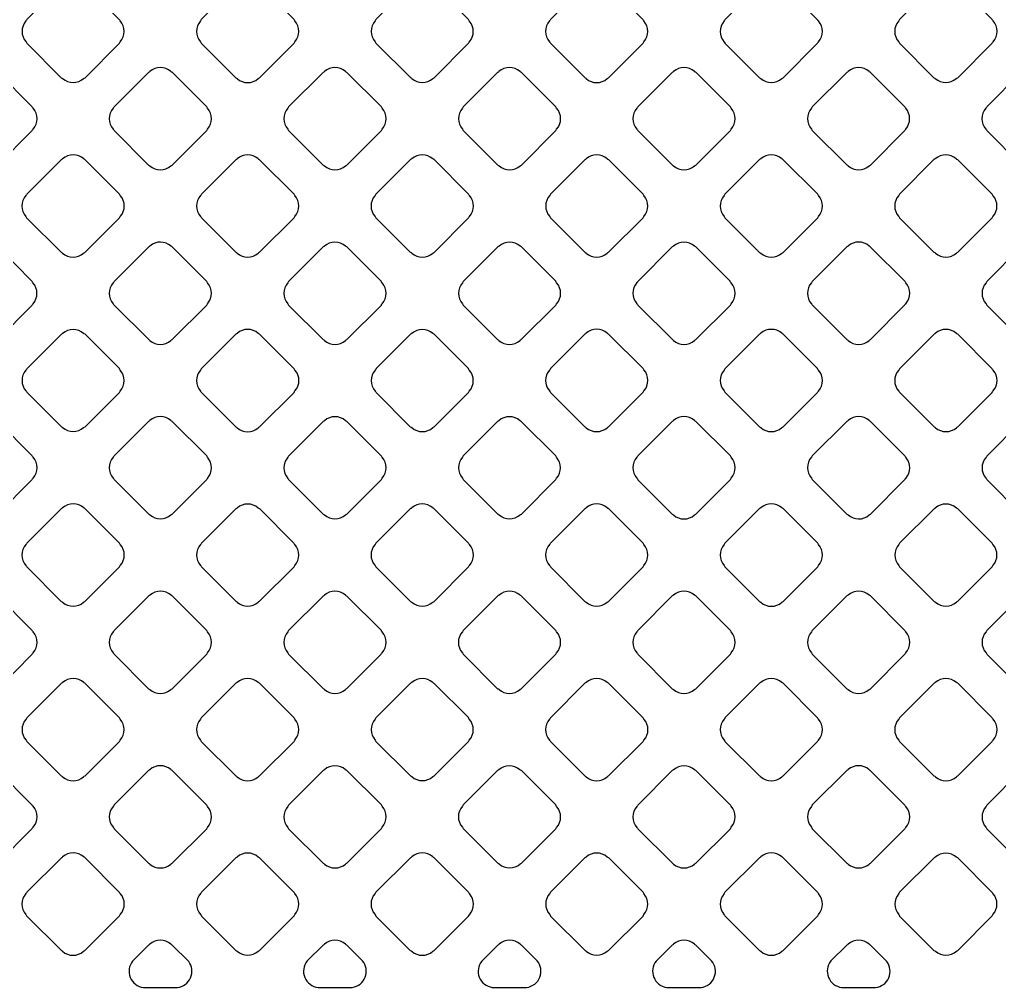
# Model space of a CAD drawing. Extents: x 3811 to 4077, y -444 to -307.
# Drawn here: x 3954.866 to 3956.076, y -390.271 to -389.076 of the extents above; entities that cross this region are included whole.
import ezdxf

# ---------------------------------------------------------------- set-up
doc = ezdxf.new("R2010")
doc.units = 0
doc.layers.add('gbr-dxf', color=7, linetype='Continuous')

msp = doc.modelspace()

# ---------------------------------------------------------------- linework, layer by layer
at = {"layer": 'gbr-dxf', "linetype": 'Continuous'}
for points in [[(3954.8743, -389.0775, 0.379465), (3954.8744, -389.1034, -0.095956), (3954.8753, -389.1051), (3954.9178, -389.1476, -0.10046), (3954.9196, -389.1486, 0.37981), (3954.9455, -389.1486, -0.096625), (3954.9472, -389.1476), (3954.9897, -389.1051, -0.096111), (3954.9907, -389.1034, 0.379859), (3954.9907, -389.0774, -0.09253), (3954.9897, -389.0759), (3954.947, -389.0332, -0.088207), (3954.9455, -389.0323, 0.379297), (3954.9196, -389.0322, -0.096261), (3954.918, -389.0332), (3954.8753, -389.0758, -0.096328)], [(3955.0898, -389.1034, -0.096117), (3955.0908, -389.1051), (3955.1334, -389.1477, -0.099849), (3955.1351, -389.1487, 0.378719), (3955.161, -389.1487, -0.095487), (3955.1626, -389.1477), (3955.2054, -389.105, -0.095701), (3955.2063, -389.1033, 0.378889), (3955.2063, -389.0774, -0.092621), (3955.2054, -389.0758), (3955.1628, -389.0333, -0.10417), (3955.161, -389.0322, 0.379778), (3955.135, -389.0322, -0.096458), (3955.1334, -389.0332), (3955.0908, -389.0758, -0.096627), (3955.0898, -389.0775, 0.379451)], [(3955.3054, -389.0774, 0.379465), (3955.3054, -389.1034, -0.096103), (3955.3064, -389.105), (3955.3489, -389.1475, -0.09979), (3955.3506, -389.1485, 0.37981), (3955.3766, -389.1485, -0.096458), (3955.3783, -389.1476), (3955.4207, -389.1051, -0.096627), (3955.4217, -389.1035, 0.379859), (3955.4217, -389.0775, -0.108361), (3955.4206, -389.0756), (3955.3783, -389.0333, -0.104691), (3955.3765, -389.0323, 0.379297), (3955.3506, -389.0323, -0.095886), (3955.3489, -389.0332), (3955.3064, -389.0758, -0.095585)], [(3955.5209, -389.1034, -0.096625), (3955.5219, -389.105), (3955.5647, -389.1478, -0.083651), (3955.5661, -389.1487, 0.37981), (3955.592, -389.1487, -0.096458), (3955.5937, -389.1478), (3955.6364, -389.1051, -0.096627), (3955.6373, -389.1034, 0.379859), (3955.6373, -389.0775, -0.092523), (3955.6364, -389.0759), (3955.5936, -389.0331, -0.088334), (3955.5921, -389.0322, 0.379731), (3955.5661, -389.0322, -0.096458), (3955.5645, -389.0332), (3955.5219, -389.0758, -0.096627), (3955.5209, -389.0774, 0.379682)], [(3955.7364, -389.0775, 0.379422), (3955.7365, -389.1035, -0.096119), (3955.7374, -389.1051), (3955.7799, -389.1476, -0.100115), (3955.7816, -389.1486, 0.37981), (3955.8076, -389.1486, -0.096625), (3955.8092, -389.1476), (3955.8518, -389.1051, -0.096111), (3955.8528, -389.1034, 0.3795), (3955.8528, -389.0775, -0.092597), (3955.8518, -389.0759), (3955.8091, -389.0332, -0.087875), (3955.8076, -389.0323, 0.378699), (3955.7817, -389.0323, -0.09601), (3955.7801, -389.0332), (3955.7374, -389.0759, -0.096328)], [(3955.9519, -389.1034, -0.095866), (3955.9528, -389.1051), (3955.9954, -389.1476, -0.100054), (3955.9971, -389.1486, 0.37874), (3956.023, -389.1486, -0.096528), (3956.0247, -389.1477), (3956.0674, -389.1049, -0.096195), (3956.0684, -389.1033, 0.378338), (3956.0684, -389.0774, -0.091842), (3956.0674, -389.0758), (3956.0249, -389.0332, -0.104101), (3956.0231, -389.0322, 0.379347), (3955.9971, -389.0322, -0.096458), (3955.9955, -389.0332), (3955.9529, -389.0758, -0.096627), (3955.9519, -389.0775, 0.379308)], [(3954.7666, -389.1852, 0.379465), (3954.7666, -389.2112, -0.095956), (3954.7676, -389.2128), (3954.8103, -389.2555, -0.083134), (3954.8117, -389.2564, 0.37981), (3954.8377, -389.2564, -0.096625), (3954.8393, -389.2555), (3954.882, -389.2128, -0.096111), (3954.883, -389.2111, 0.379859), (3954.883, -389.1852, -0.09253), (3954.882, -389.1836), (3954.8393, -389.1409, -0.088207), (3954.8378, -389.14, 0.379297), (3954.8119, -389.14, -0.096355), (3954.8102, -389.1409), (3954.7676, -389.1836, -0.096842)], [(3954.9821, -389.2112, -0.095956), (3954.9831, -389.2128), (3955.0256, -389.2554, -0.10046), (3955.0273, -389.2564, 0.379243), (3955.0533, -389.2564, -0.095383), (3955.0549, -389.2554), (3955.0975, -389.2128, -0.095916), (3955.0985, -389.2112, 0.379605), (3955.0985, -389.1852, -0.09253), (3955.0975, -389.1837), (3955.0548, -389.1409, -0.088207), (3955.0533, -389.14, 0.379731), (3955.0273, -389.14, -0.096625), (3955.0257, -389.141), (3954.9831, -389.1835, -0.096111), (3954.9821, -389.1852, 0.379682)], [(3955.1976, -389.1853, 0.379465), (3955.1976, -389.2112, -0.096625), (3955.1986, -389.2129), (3955.2411, -389.2554, -0.100151), (3955.2428, -389.2564, 0.37981), (3955.2688, -389.2564, -0.096458), (3955.2704, -389.2554), (3955.3131, -389.2127, -0.096627), (3955.3141, -389.2111, 0.379859), (3955.3141, -389.1851, -0.092348), (3955.3131, -389.1836), (3955.2706, -389.141, -0.104311), (3955.2688, -389.14, 0.379297), (3955.2429, -389.14, -0.095719), (3955.2412, -389.141), (3955.1985, -389.1836, -0.095916)], [(3955.4132, -389.2111, -0.096117), (3955.4141, -389.2127), (3955.4568, -389.2554, -0.100073), (3955.4585, -389.2564, 0.379201), (3955.4844, -389.2564, -0.096625), (3955.4861, -389.2554), (3955.5285, -389.2129, -0.096111), (3955.5295, -389.2113, 0.379859), (3955.5295, -389.1853, -0.108195), (3955.5284, -389.1834), (3955.4861, -389.1411, -0.104691), (3955.4843, -389.14, 0.379357), (3955.4583, -389.14, -0.095968), (3955.4567, -389.141), (3955.4141, -389.1835, -0.096328), (3955.4132, -389.1852, 0.379063)], [(3955.6287, -389.2112, -0.096625), (3955.6297, -389.2129), (3955.6724, -389.2555, -0.083134), (3955.6738, -389.2564, 0.37981), (3955.6997, -389.2564, -0.096625), (3955.7014, -389.2555), (3955.7441, -389.2128, -0.096111), (3955.745, -389.2111, 0.379859), (3955.745, -389.1852, -0.09253), (3955.7441, -389.1836), (3955.7014, -389.1409, -0.088334), (3955.6999, -389.14, 0.379731), (3955.674, -389.14, -0.096458), (3955.6723, -389.141), (3955.6297, -389.1836, -0.096627), (3955.6287, -389.1852, 0.379682)], [(3955.8441, -389.2111, -0.096117), (3955.8451, -389.2128), (3955.8877, -389.2553, -0.100073), (3955.8894, -389.2563, 0.378647), (3955.9153, -389.2564, -0.095883), (3955.9169, -389.2554), (3955.9596, -389.2128, -0.095895), (3955.9605, -389.2111, 0.378338), (3955.9605, -389.1852, -0.091842), (3955.9596, -389.1837), (3955.9168, -389.1409, -0.087648), (3955.9153, -389.14, 0.379347), (3955.8894, -389.14, -0.096458), (3955.8877, -389.141), (3955.8451, -389.1835, -0.096627), (3955.8442, -389.1852, 0.379451)], [(3956.0596, -389.2111, -0.095883), (3956.0606, -389.2128), (3956.1032, -389.2554, -0.099711), (3956.1049, -389.2564, 0.379299), (3956.1308, -389.2564, -0.096625), (3956.1325, -389.2554), (3956.1751, -389.2127, -0.096111), (3956.1761, -389.2111, 0.379357), (3956.1761, -389.1851, -0.092315), (3956.1752, -389.1836), (3956.1326, -389.141, -0.104677), (3956.1308, -389.14, 0.378784), (3956.1049, -389.1399, -0.095154), (3956.1033, -389.1409), (3956.0606, -389.1836, -0.095394), (3956.0596, -389.1852, 0.378386)], [(3954.8742, -389.319, -0.082876), (3954.8751, -389.3204), (3954.9181, -389.3633, -0.08752), (3954.9195, -389.3642, 0.378647), (3954.9455, -389.3642, -0.095883), (3954.9471, -389.3633), (3954.9898, -389.3205, -0.095895), (3954.9908, -389.3189, 0.378338), (3954.9908, -389.293, -0.087788), (3954.9899, -389.2915), (3954.9469, -389.2485, -0.083081), (3954.9456, -389.2477, 0.379347), (3954.9196, -389.2477, -0.096625), (3954.918, -389.2487), (3954.8752, -389.2914, -0.096111), (3954.8743, -389.293, 0.379451)], [(3955.0899, -389.3189, -0.099971), (3955.0909, -389.3206), (3955.1333, -389.3631, -0.104246), (3955.1351, -389.3641, 0.378952), (3955.161, -389.3641, -0.095968), (3955.1627, -389.3631), (3955.2053, -389.3205, -0.096527), (3955.2062, -389.3189, 0.37947), (3955.2062, -389.2929, -0.088014), (3955.2053, -389.2915), (3955.1627, -389.2488, -0.100824), (3955.161, -389.2478, 0.379297), (3955.135, -389.2478, -0.095886), (3955.1334, -389.2488), (3955.0909, -389.2913, -0.095628), (3955.0899, -389.293, 0.379011)], [(3955.3053, -389.293, 0.379201), (3955.3053, -389.3189, -0.099964), (3955.3064, -389.3207), (3955.3488, -389.3631, -0.104264), (3955.3506, -389.3642, 0.37981), (3955.3766, -389.3642, -0.096625), (3955.3783, -389.3632), (3955.4208, -389.3206, -0.096111), (3955.4218, -389.319, 0.379357), (3955.4218, -389.293, -0.104256), (3955.4208, -389.2912), (3955.3783, -389.2487, -0.10077), (3955.3765, -389.2477, 0.379112), (3955.3506, -389.2477, -0.096259), (3955.349, -389.2487), (3955.3063, -389.2913, -0.096539)], [(3955.521, -389.3189, -0.099971), (3955.522, -389.3206), (3955.5646, -389.3632, -0.087737), (3955.5661, -389.3641, 0.379422), (3955.5921, -389.3641, -0.096625), (3955.5937, -389.3631), (3955.6362, -389.3206, -0.096111), (3955.6372, -389.319, 0.379357), (3955.6372, -389.293, -0.104256), (3955.6362, -389.2912), (3955.5938, -389.2488, -0.100442), (3955.5921, -389.2478, 0.37947), (3955.5661, -389.2478, -0.096625), (3955.5645, -389.2488), (3955.522, -389.2913, -0.096111), (3955.521, -389.2929, 0.379308)], [(3955.7363, -389.293, 0.379201), (3955.7363, -389.319, -0.083235), (3955.7372, -389.3204), (3955.7801, -389.3632, -0.087978), (3955.7816, -389.3642, 0.379092), (3955.8075, -389.3642, -0.095883), (3955.8091, -389.3632), (3955.8519, -389.3205, -0.095987), (3955.8528, -389.3188, 0.378338), (3955.8528, -389.2929, -0.087814), (3955.8519, -389.2914), (3955.809, -389.2485, -0.083024), (3955.8076, -389.2477, 0.379116), (3955.7817, -389.2477, -0.096259), (3955.78, -389.2486), (3955.7373, -389.2914, -0.096539)], [(3955.9519, -389.3189, -0.099971), (3955.9529, -389.3206), (3955.9954, -389.3631, -0.103923), (3955.9972, -389.3641, 0.379422), (3956.0231, -389.3641, -0.096625), (3956.0248, -389.3631), (3956.0673, -389.3206, -0.096111), (3956.0683, -389.3189, 0.379357), (3956.0683, -389.293, -0.08785), (3956.0674, -389.2915), (3956.0247, -389.2488, -0.10077), (3956.023, -389.2478, 0.378945), (3955.9971, -389.2478, -0.095719), (3955.9954, -389.2487), (3955.9529, -389.2913, -0.095628), (3955.9519, -389.2929, 0.379011)], [(3954.7666, -389.4266, -0.100082), (3954.7676, -389.4283), (3954.8104, -389.471, -0.08752), (3954.8118, -389.4719, 0.378719), (3954.8377, -389.4719, -0.096031), (3954.8394, -389.471), (3954.882, -389.4284, -0.096036), (3954.883, -389.4267, 0.378889), (3954.8829, -389.4008, -0.104843), (3954.8819, -389.399), (3954.8394, -389.3565, -0.100294), (3954.8377, -389.3555, 0.379778), (3954.8118, -389.3555, -0.096458), (3954.8101, -389.3565), (3954.7676, -389.399, -0.096627), (3954.7666, -389.4006, 0.379451)], [(3954.982, -389.4008, 0.378793), (3954.982, -389.4268, -0.083163), (3954.9829, -389.4282), (3955.0258, -389.471, -0.087516), (3955.0272, -389.4719, 0.379639), (3955.0532, -389.4719, -0.096458), (3955.0549, -389.4709), (3955.0975, -389.4283, -0.096627), (3955.0985, -389.4266, 0.379859), (3955.0985, -389.4007, -0.088442), (3955.0976, -389.3992), (3955.0548, -389.3563, -0.083681), (3955.0534, -389.3555, 0.379141), (3955.0274, -389.3554, -0.095383), (3955.0258, -389.3564), (3954.983, -389.3992, -0.095686)], [(3955.1976, -389.4267, -0.100032), (3955.1986, -389.4284), (3955.2411, -389.4709, -0.103566), (3955.2429, -389.4719, 0.37981), (3955.2689, -389.4719, -0.096458), (3955.2705, -389.4709), (3955.3131, -389.4284, -0.096627), (3955.314, -389.4267, 0.379859), (3955.314, -389.4008, -0.088442), (3955.3131, -389.3993), (3955.2704, -389.3566, -0.100519), (3955.2687, -389.3556, 0.379731), (3955.2427, -389.3556, -0.096458), (3955.2411, -389.3566), (3955.1986, -389.399, -0.096627), (3955.1976, -389.4007, 0.379682)], [(3955.4132, -389.4268, -0.099964), (3955.4142, -389.4285), (3955.4565, -389.4708, -0.10399), (3955.4583, -389.4719, 0.379308), (3955.4843, -389.4719, -0.09601), (3955.4859, -389.4709), (3955.5285, -389.4283, -0.096227), (3955.5295, -389.4267, 0.37924), (3955.5295, -389.4007, -0.104256), (3955.5285, -389.3989), (3955.4861, -389.3565, -0.100442), (3955.4844, -389.3555, 0.379249), (3955.4584, -389.3555, -0.096625), (3955.4568, -389.3565), (3955.4141, -389.3991, -0.096111), (3955.4132, -389.4008, 0.379682)], [(3955.6287, -389.4266, -0.099976), (3955.6297, -389.4283), (3955.6724, -389.471, -0.087638), (3955.6738, -389.4719, 0.379243), (3955.6998, -389.4719, -0.095883), (3955.7014, -389.4709), (3955.744, -389.4283, -0.096328), (3955.745, -389.4267, 0.379605), (3955.745, -389.4007, -0.104765), (3955.7439, -389.3989), (3955.7015, -389.3565, -0.100519), (3955.6998, -389.3555, 0.379731), (3955.6738, -389.3555, -0.096458), (3955.6722, -389.3565), (3955.6297, -389.399, -0.096627), (3955.6287, -389.4006, 0.379682)], [(3955.8441, -389.4008, 0.379465), (3955.8441, -389.4267, -0.083317), (3955.845, -389.4281), (3955.8878, -389.471, -0.088202), (3955.8893, -389.4719, 0.379451), (3955.9153, -389.4719, -0.096259), (3955.9169, -389.471), (3955.9596, -389.4282, -0.095796), (3955.9606, -389.4266, 0.378939), (3955.9606, -389.4007, -0.087947), (3955.9597, -389.3992), (3955.9168, -389.3563, -0.083024), (3955.9154, -389.3554, 0.378645), (3955.8895, -389.3554, -0.09574), (3955.8878, -389.3564), (3955.845, -389.3991, -0.095628)], [(3956.0597, -389.4267, -0.100032), (3956.0607, -389.4284), (3956.1032, -389.4709, -0.103887), (3956.105, -389.4719, 0.379308), (3956.1309, -389.4719, -0.095968), (3956.1326, -389.4709), (3956.1752, -389.4284, -0.096328), (3956.1761, -389.4267, 0.379), (3956.1762, -389.4008, -0.08785), (3956.1752, -389.3993), (3956.1325, -389.3566, -0.10077), (3956.1308, -389.3556, 0.37947), (3956.1048, -389.3556, -0.096458), (3956.1032, -389.3566), (3956.0607, -389.399, -0.096627), (3956.0597, -389.4007, 0.379682)], [(3954.8743, -389.5085, 0.379465), (3954.8744, -389.5345, -0.087784), (3954.8753, -389.536), (3954.918, -389.5787, -0.092233), (3954.9196, -389.5796, 0.37981), (3954.9455, -389.5796, -0.096458), (3954.9472, -389.5786), (3954.9897, -389.5361, -0.096627), (3954.9907, -389.5345, 0.379859), (3954.9907, -389.5085, -0.100902), (3954.9897, -389.5068), (3954.9472, -389.4643, -0.096627), (3954.9455, -389.4633, 0.379297), (3954.9196, -389.4633, -0.095719), (3954.918, -389.4642), (3954.8753, -389.5069, -0.095916)], [(3955.0898, -389.5345, -0.087784), (3955.0907, -389.536), (3955.1335, -389.5788, -0.092233), (3955.1351, -389.5797, 0.37981), (3955.1611, -389.5797, -0.096458), (3955.1627, -389.5787), (3955.2054, -389.5361, -0.096627), (3955.2064, -389.5344, 0.379859), (3955.2064, -389.5085, -0.084073), (3955.2055, -389.5071), (3955.1627, -389.4642, -0.096857), (3955.161, -389.4633, 0.379731), (3955.135, -389.4633, -0.096458), (3955.1334, -389.4642), (3955.0908, -389.5069, -0.096627), (3955.0898, -389.5085, 0.379682)], [(3955.3055, -389.5345, -0.103926), (3955.3065, -389.5362), (3955.3488, -389.5785, -0.107817), (3955.3506, -389.5796, 0.37981), (3955.3766, -389.5796, -0.096625), (3955.3783, -389.5786), (3955.4207, -389.5361, -0.096111), (3955.4217, -389.5345, 0.379859), (3955.4217, -389.5085, -0.100399), (3955.4207, -389.5068), (3955.3782, -389.4644, -0.096857), (3955.3766, -389.4634, 0.379731), (3955.3506, -389.4634, -0.096458), (3955.3489, -389.4644), (3955.3065, -389.5068, -0.096627), (3955.3055, -389.5085, 0.379682)], [(3955.5209, -389.5344, -0.104392), (3955.5219, -389.5362), (3955.5645, -389.5788, -0.092233), (3955.566, -389.5797, 0.379243), (3955.592, -389.5797, -0.095487), (3955.5936, -389.5788), (3955.6363, -389.536, -0.095916), (3955.6373, -389.5344, 0.379605), (3955.6373, -389.5084, -0.100585), (3955.6363, -389.5067), (3955.5937, -389.4642, -0.096111), (3955.5921, -389.4632, 0.379731), (3955.5661, -389.4632, -0.096458), (3955.5645, -389.4642), (3955.5219, -389.5068, -0.096627), (3955.5209, -389.5085, 0.379682)], [(3955.7364, -389.5085, 0.378793), (3955.7364, -389.5344, -0.087613), (3955.7373, -389.5359), (3955.7801, -389.5787, -0.091964), (3955.7816, -389.5796, 0.379639), (3955.8076, -389.5796, -0.096625), (3955.8092, -389.5786), (3955.8518, -389.5361, -0.096111), (3955.8528, -389.5345, 0.379859), (3955.8528, -389.5085, -0.100399), (3955.8518, -389.5068), (3955.8092, -389.4642, -0.096857), (3955.8076, -389.4632, 0.379141), (3955.7816, -389.4632, -0.095166), (3955.78, -389.4642), (3955.7373, -389.5069, -0.095394)], [(3955.9519, -389.5345, -0.087784), (3955.9528, -389.536), (3955.9956, -389.5788, -0.092233), (3955.9972, -389.5797, 0.37981), (3956.0231, -389.5797, -0.095956), (3956.0248, -389.5787), (3956.0675, -389.5361, -0.096111), (3956.0684, -389.5344, 0.379859), (3956.0684, -389.5085, -0.083792), (3956.0675, -389.5071), (3956.0247, -389.4642, -0.096857), (3956.0231, -389.4633, 0.379731), (3955.9971, -389.4633, -0.096458), (3955.9955, -389.4642), (3955.9529, -389.5069, -0.096627), (3955.9519, -389.5085, 0.379682)], [(3954.7666, -389.6422, -0.103884), (3954.7676, -389.644), (3954.8102, -389.6865, -0.091916), (3954.8117, -389.6875, 0.378952), (3954.8376, -389.6875, -0.095968), (3954.8393, -389.6865), (3954.882, -389.6438, -0.096527), (3954.883, -389.6422, 0.37947), (3954.883, -389.6162, -0.100399), (3954.882, -389.6145), (3954.8395, -389.572, -0.096627), (3954.8378, -389.571, 0.379297), (3954.8119, -389.571, -0.095886), (3954.8102, -389.572), (3954.7676, -389.6146, -0.095628), (3954.7666, -389.6163, 0.379011)], [(3954.9821, -389.6422, -0.087748), (3954.983, -389.6437), (3955.0258, -389.6865, -0.092072), (3955.0274, -389.6874, 0.37981), (3955.0533, -389.6874, -0.096625), (3955.055, -389.6865), (3955.0975, -389.6439, -0.096111), (3955.0985, -389.6423, 0.379859), (3955.0985, -389.6163, -0.100399), (3955.0975, -389.6146), (3955.0549, -389.572, -0.096627), (3955.0533, -389.571, 0.379731), (3955.0273, -389.571, -0.096625), (3955.0257, -389.572), (3954.9831, -389.6146, -0.096111), (3954.9821, -389.6162, 0.379682)], [(3955.1976, -389.6163, 0.379422), (3955.1976, -389.6423, -0.087848), (3955.1985, -389.6438), (3955.2412, -389.6865, -0.092072), (3955.2428, -389.6874, 0.37981), (3955.2688, -389.6874, -0.096625), (3955.2704, -389.6864), (3955.3131, -389.6438, -0.096111), (3955.3141, -389.6421, 0.379357), (3955.3141, -389.6162, -0.083622), (3955.3132, -389.6148), (3955.2705, -389.5721, -0.096842), (3955.2688, -389.5711, 0.379), (3955.2429, -389.5711, -0.09601), (3955.2413, -389.572), (3955.1986, -389.6147, -0.096328)], [(3955.4132, -389.6421, -0.104392), (3955.4142, -389.6439), (3955.4565, -389.6863, -0.107961), (3955.4584, -389.6873, 0.379092), (3955.4843, -389.6874, -0.095883), (3955.486, -389.6864), (3955.5285, -389.6439, -0.095987), (3955.5295, -389.6422, 0.378841), (3955.5294, -389.6163, -0.100514), (3955.5284, -389.6146), (3955.4859, -389.572, -0.096227), (3955.4843, -389.5711, 0.379778), (3955.4583, -389.5711, -0.096458), (3955.4566, -389.572), (3955.4142, -389.6145, -0.096627), (3955.4132, -389.6162, 0.379682)], [(3955.6286, -389.6162, 0.379465), (3955.6286, -389.6422, -0.104392), (3955.6297, -389.644), (3955.6722, -389.6865, -0.092072), (3955.6738, -389.6875, 0.37981), (3955.6997, -389.6875, -0.096625), (3955.7014, -389.6865), (3955.7441, -389.6438, -0.096111), (3955.745, -389.6422, 0.379859), (3955.745, -389.6162, -0.100399), (3955.744, -389.6145), (3955.7015, -389.572, -0.096627), (3955.6999, -389.571, 0.379297), (3955.6739, -389.5709, -0.095614), (3955.6723, -389.5719), (3955.6296, -389.6146, -0.095628)], [(3955.8441, -389.6162, 0.379422), (3955.8442, -389.6422, -0.087784), (3955.8451, -389.6437), (3955.8879, -389.6865, -0.092233), (3955.8895, -389.6874, 0.379308), (3955.9154, -389.6875, -0.09601), (3955.917, -389.6865), (3955.9596, -389.6439, -0.096227), (3955.9606, -389.6423, 0.37947), (3955.9606, -389.6163, -0.100399), (3955.9596, -389.6146), (3955.917, -389.572, -0.096627), (3955.9153, -389.571, 0.379357), (3955.8894, -389.571, -0.095968), (3955.8878, -389.572), (3955.8451, -389.6146, -0.096328)], [(3956.0597, -389.6423, -0.087748), (3956.0606, -389.6438), (3956.1033, -389.6865, -0.092126), (3956.1049, -389.6874, 0.37981), (3956.1308, -389.6874, -0.096458), (3956.1325, -389.6864), (3956.1751, -389.6438, -0.096627), (3956.1761, -389.6421, 0.379859), (3956.1761, -389.6162, -0.084073), (3956.1752, -389.6147), (3956.1326, -389.5721, -0.096627), (3956.1309, -389.5711, 0.379731), (3956.1049, -389.5711, -0.096625), (3956.1033, -389.5721), (3956.0607, -389.6147, -0.096111), (3956.0597, -389.6163, 0.379682)], [(3954.8742, -389.75, -0.091476), (3954.8752, -389.7516), (3954.9179, -389.7943, -0.095585), (3954.9196, -389.7953, 0.378952), (3954.9455, -389.7953, -0.09601), (3954.9471, -389.7943), (3954.9898, -389.7516, -0.096328), (3954.9908, -389.75, 0.37947), (3954.9908, -389.724, -0.096723), (3954.9898, -389.7224), (3954.9471, -389.6797, -0.092898), (3954.9456, -389.6787, 0.379731), (3954.9196, -389.6787, -0.096458), (3954.918, -389.6797), (3954.8752, -389.7224, -0.096627), (3954.8743, -389.7241, 0.379308)], [(3955.0899, -389.75, -0.091954), (3955.0909, -389.7516), (3955.1335, -389.7941, -0.096111), (3955.1351, -389.7951, 0.37981), (3955.1611, -389.7951, -0.095956), (3955.1627, -389.7941), (3955.2053, -389.7516, -0.096332), (3955.2062, -389.7499, 0.379859), (3955.2062, -389.724, -0.096723), (3955.2052, -389.7223), (3955.1629, -389.68, -0.108174), (3955.161, -389.6789, 0.379731), (3955.135, -389.6789, -0.096625), (3955.1334, -389.6799), (3955.0909, -389.7224, -0.096111), (3955.0899, -389.724, 0.379682)], [(3955.3053, -389.7499, -0.091476), (3955.3063, -389.7515), (3955.349, -389.7942, -0.095585), (3955.3506, -389.7952, 0.378892), (3955.3765, -389.7952, -0.096528), (3955.3782, -389.7942), (3955.4208, -389.7516, -0.096423), (3955.4218, -389.75, 0.378964), (3955.4218, -389.724, -0.095968), (3955.4208, -389.7224), (3955.3781, -389.6797, -0.092456), (3955.3765, -389.6787, 0.37947), (3955.3506, -389.6788, -0.096458), (3955.3489, -389.6797), (3955.3063, -389.7224, -0.096627), (3955.3053, -389.724, 0.379308)], [(3955.5209, -389.7499, -0.107803), (3955.522, -389.7517), (3955.5645, -389.7942, -0.095895), (3955.5661, -389.7952, 0.379422), (3955.5921, -389.7952, -0.096625), (3955.5937, -389.7942), (3955.6362, -389.7516, -0.096111), (3955.6372, -389.75, 0.379357), (3955.6372, -389.7241, -0.096507), (3955.6363, -389.7224), (3955.5936, -389.6797, -0.092456), (3955.592, -389.6788, 0.378945), (3955.5661, -389.6788, -0.095719), (3955.5645, -389.6798), (3955.5219, -389.7223, -0.095628), (3955.5209, -389.7239, 0.379011)], [(3955.7363, -389.7241, 0.379201), (3955.7363, -389.75, -0.092348), (3955.7373, -389.7516), (3955.78, -389.7943, -0.096111), (3955.7816, -389.7953, 0.37981), (3955.8076, -389.7953, -0.096458), (3955.8092, -389.7943), (3955.8519, -389.7516, -0.096627), (3955.8529, -389.75, 0.379357), (3955.8529, -389.724, -0.095968), (3955.8519, -389.7224), (3955.8092, -389.6796, -0.092456), (3955.8076, -389.6787, 0.379112), (3955.7817, -389.6787, -0.096475), (3955.78, -389.6797), (3955.7373, -389.7224, -0.096195)], [(3955.952, -389.7241, 0.37889), (3955.952, -389.75, -0.092139), (3955.9529, -389.7515), (3955.9956, -389.7942, -0.095895), (3955.9972, -389.7951, 0.379201), (3956.0231, -389.7951, -0.096625), (3956.0248, -389.7941), (3956.0673, -389.7516, -0.096111), (3956.0683, -389.7499, 0.379859), (3956.0683, -389.724, -0.096458), (3956.0673, -389.7223), (3956.025, -389.68, -0.108515), (3956.0231, -389.6789, 0.3795), (3955.9971, -389.6789, -0.096259), (3955.9955, -389.6799), (3955.953, -389.7224, -0.095895)], [(3954.7666, -389.8576, -0.108153), (3954.7677, -389.8595), (3954.8102, -389.902, -0.096111), (3954.8118, -389.903, 0.37981), (3954.8378, -389.903, -0.096458), (3954.8394, -389.902), (3954.882, -389.8595, -0.096423), (3954.883, -389.8578, 0.379859), (3954.883, -389.8319, -0.096458), (3954.882, -389.8302), (3954.8393, -389.7875, -0.092623), (3954.8377, -389.7866, 0.379731), (3954.8118, -389.7866, -0.096458), (3954.8101, -389.7875), (3954.7676, -389.83, -0.096627), (3954.7666, -389.8317, 0.379682)], [(3954.9821, -389.8319, 0.37889), (3954.9821, -389.8578, -0.09185), (3954.983, -389.8594), (3955.0256, -389.902, -0.095895), (3955.0273, -389.903, 0.379201), (3955.0532, -389.903, -0.096625), (3955.0549, -389.902), (3955.0975, -389.8593, -0.096111), (3955.0985, -389.8577, 0.379859), (3955.0985, -389.8317, -0.096458), (3955.0975, -389.8301), (3955.055, -389.7875, -0.092623), (3955.0534, -389.7865, 0.3795), (3955.0274, -389.7865, -0.096259), (3955.0258, -389.7875), (3954.983, -389.8303, -0.095895)], [(3955.1976, -389.8577, -0.092348), (3955.1986, -389.8593), (3955.2412, -389.9019, -0.096111), (3955.2429, -389.9029, 0.379092), (3955.2688, -389.9029, -0.095883), (3955.2704, -389.9019), (3955.313, -389.8594, -0.096423), (3955.314, -389.8577, 0.37905), (3955.314, -389.8318, -0.09601), (3955.3131, -389.8301), (3955.2706, -389.7876, -0.108196), (3955.2687, -389.7866, 0.37947), (3955.2427, -389.7866, -0.096458), (3955.2411, -389.7876), (3955.1986, -389.8301, -0.096627), (3955.1976, -389.8317, 0.379682)], [(3955.4131, -389.8577, -0.091854), (3955.414, -389.8593), (3955.4567, -389.902, -0.096227), (3955.4584, -389.9029, 0.378817), (3955.4843, -389.9029, -0.095866), (3955.4859, -389.902), (3955.5285, -389.8593, -0.096227), (3955.5295, -389.8577, 0.37947), (3955.5295, -389.8318, -0.096953), (3955.5285, -389.8301), (3955.4859, -389.7875, -0.092898), (3955.4843, -389.7865, 0.379141), (3955.4584, -389.7865, -0.095166), (3955.4568, -389.7875), (3955.4141, -389.8302, -0.095701), (3955.4131, -389.8318, 0.378386)], [(3955.6287, -389.8576, -0.107999), (3955.6298, -389.8595), (3955.6723, -389.902, -0.096332), (3955.6739, -389.903, 0.37981), (3955.6999, -389.903, -0.096625), (3955.7015, -389.902), (3955.7441, -389.8595, -0.096111), (3955.745, -389.8578, 0.379859), (3955.745, -389.8319, -0.096458), (3955.7441, -389.8302), (3955.7014, -389.7875, -0.092289), (3955.6998, -389.7866, 0.379731), (3955.6738, -389.7866, -0.096723), (3955.6722, -389.7875), (3955.6297, -389.83, -0.096857), (3955.6287, -389.8317, 0.379682)], [(3955.8442, -389.8578, -0.092348), (3955.8451, -389.8594), (3955.8877, -389.902, -0.096111), (3955.8893, -389.903, 0.37981), (3955.9153, -389.903, -0.095956), (3955.9169, -389.902), (3955.9596, -389.8593, -0.096111), (3955.9606, -389.8577, 0.379859), (3955.9606, -389.8317, -0.096458), (3955.9596, -389.8301), (3955.917, -389.7875, -0.092233), (3955.9155, -389.7865, 0.379731), (3955.8895, -389.7865, -0.096458), (3955.8879, -389.7875), (3955.8451, -389.8302, -0.096627), (3955.8442, -389.8319, 0.379682)], [(3956.0597, -389.8577, -0.091954), (3956.0606, -389.8593), (3956.1034, -389.902, -0.096128), (3956.105, -389.9029, 0.37981), (3956.131, -389.9029, -0.096458), (3956.1326, -389.902), (3956.1751, -389.8594, -0.096627), (3956.1761, -389.8578, 0.379859), (3956.1761, -389.8318, -0.096723), (3956.1751, -389.8302), (3956.1327, -389.7877, -0.108174), (3956.1308, -389.7866, 0.379731), (3956.1048, -389.7866, -0.096625), (3956.1032, -389.7876), (3956.0607, -389.8301, -0.096111), (3956.0597, -389.8317, 0.379682)], [(3954.8744, -389.9655, -0.096625), (3954.8754, -389.9672), (3954.9178, -390.0097, -0.10046), (3954.9196, -390.0107, 0.37981), (3954.9455, -390.0107, -0.096625), (3954.9472, -390.0097), (3954.9897, -389.9671, -0.096111), (3954.9907, -389.9655, 0.379859), (3954.9907, -389.9395, -0.09253), (3954.9897, -389.938), (3954.9471, -389.8953, -0.088334), (3954.9456, -389.8944, 0.379731), (3954.9196, -389.8944, -0.096458), (3954.918, -389.8953), (3954.8754, -389.9379, -0.096627), (3954.8744, -389.9396, 0.379682)], [(3955.0898, -389.9396, 0.37889), (3955.0898, -389.9655, -0.096117), (3955.0908, -389.9671), (3955.1334, -390.0097, -0.099849), (3955.1351, -390.0107, 0.378719), (3955.161, -390.0107, -0.095862), (3955.1626, -390.0098), (3955.2053, -389.9671, -0.096328), (3955.2063, -389.9654, 0.379605), (3955.2063, -389.9395, -0.092636), (3955.2054, -389.9379), (3955.1628, -389.8953, -0.104691), (3955.161, -389.8943, 0.3795), (3955.1351, -389.8943, -0.096614), (3955.1334, -389.8953), (3955.0908, -389.9379, -0.096539)], [(3955.3054, -389.9395, 0.379465), (3955.3054, -389.9654, -0.096625), (3955.3064, -389.9671), (3955.3489, -390.0096, -0.10046), (3955.3506, -390.0106, 0.37981), (3955.3766, -390.0106, -0.096625), (3955.3783, -390.0096), (3955.4207, -389.9672, -0.096111), (3955.4217, -389.9655, 0.379859), (3955.4217, -389.9396, -0.108195), (3955.4206, -389.9377), (3955.3783, -389.8954, -0.104691), (3955.3765, -389.8944, 0.379297), (3955.3506, -389.8943, -0.095614), (3955.3489, -389.8953), (3955.3064, -389.9379, -0.095628)], [(3955.5209, -389.9655, -0.096625), (3955.5219, -389.9671), (3955.5647, -390.0099, -0.083134), (3955.5661, -390.0108, 0.37981), (3955.5921, -390.0108, -0.096625), (3955.5937, -390.0098), (3955.6364, -389.9672, -0.096111), (3955.6373, -389.9655, 0.379859), (3955.6373, -389.9395, -0.09253), (3955.6364, -389.938), (3955.5936, -389.8952, -0.088207), (3955.5921, -389.8943, 0.379731), (3955.5661, -389.8943, -0.096723), (3955.5645, -389.8952), (3955.5219, -389.9378, -0.096627), (3955.5209, -389.9395, 0.379682)], [(3955.7365, -389.9655, -0.095956), (3955.7374, -389.9672), (3955.7799, -390.0097, -0.10046), (3955.7816, -390.0107, 0.37981), (3955.8076, -390.0107, -0.096625), (3955.8092, -390.0097), (3955.8518, -389.9671, -0.096111), (3955.8528, -389.9655, 0.379859), (3955.8528, -389.9395, -0.09253), (3955.8518, -389.938), (3955.8091, -389.8953, -0.088207), (3955.8076, -389.8944, 0.379731), (3955.7817, -389.8944, -0.096625), (3955.78, -389.8953), (3955.7374, -389.9379, -0.096111), (3955.7365, -389.9396, 0.379682)], [(3955.9519, -389.9655, -0.095956), (3955.9529, -389.9672), (3955.9954, -390.0098, -0.100151), (3955.9972, -390.0108, 0.37981), (3956.0231, -390.0108, -0.096458), (3956.0248, -390.0098), (3956.0675, -389.9671, -0.096627), (3956.0684, -389.9655, 0.379859), (3956.0684, -389.9395, -0.092348), (3956.0675, -389.9379), (3956.0249, -389.8953, -0.104311), (3956.0231, -389.8943, 0.379731), (3955.9971, -389.8943, -0.096625), (3955.9955, -389.8953), (3955.9529, -389.9379, -0.096111), (3955.9519, -389.9395, 0.379682)], [(3954.7666, -390.0733, -0.09601), (3954.7676, -390.0749), (3954.8103, -390.1176, -0.08335), (3954.8117, -390.1185, 0.379191), (3954.8377, -390.1185, -0.096117), (3954.8393, -390.1175), (3954.882, -390.0748, -0.095895), (3954.883, -390.0732, 0.379249), (3954.883, -390.0472, -0.092636), (3954.882, -390.0457), (3954.8393, -390.003, -0.088207), (3954.8378, -390.0021, 0.379731), (3954.8119, -390.0021, -0.096625), (3954.8102, -390.0031), (3954.7676, -390.0457, -0.096111), (3954.7666, -390.0473, 0.379308)], [(3954.9821, -390.0732, -0.095866), (3954.983, -390.0749), (3955.0256, -390.1175, -0.100054), (3955.0273, -390.1185, 0.378892), (3955.0533, -390.1185, -0.095883), (3955.0549, -390.1175), (3955.0975, -390.0749, -0.096227), (3955.0985, -390.0733, 0.378964), (3955.0985, -390.0473, -0.092052), (3955.0975, -390.0458), (3955.0547, -390.003, -0.088435), (3955.0532, -390.002, 0.37947), (3955.0273, -390.0021, -0.096458), (3955.0256, -390.003), (3954.9831, -390.0456, -0.096627), (3954.9821, -390.0473, 0.379308)], [(3955.1975, -390.0733, -0.096025), (3955.1985, -390.0749), (3955.2411, -390.1175, -0.099711), (3955.2428, -390.1185, 0.379068), (3955.2687, -390.1185, -0.096117), (3955.2704, -390.1175), (3955.3131, -390.0748, -0.095895), (3955.3141, -390.0731, 0.379249), (3955.3141, -390.0472, -0.092523), (3955.3131, -390.0456), (3955.2706, -390.0031, -0.10442), (3955.2688, -390.0021, 0.379141), (3955.2428, -390.0021, -0.095166), (3955.2412, -390.003), (3955.1985, -390.0457, -0.095394), (3955.1976, -390.0474, 0.378386)], [(3955.4131, -390.0732, -0.095866), (3955.4141, -390.0748), (3955.4568, -390.1174, -0.100054), (3955.4585, -390.1184, 0.379422), (3955.4844, -390.1184, -0.096458), (3955.4861, -390.1174), (3955.5285, -390.075, -0.096627), (3955.5295, -390.0734, 0.3795), (3955.5295, -390.0474, -0.10824), (3955.5285, -390.0455), (3955.486, -390.0031, -0.104173), (3955.4842, -390.0021, 0.379249), (3955.4583, -390.0021, -0.096458), (3955.4566, -390.0031), (3955.4141, -390.0456, -0.096627), (3955.4132, -390.0472, 0.379308)], [(3955.6287, -390.0733, -0.095956), (3955.6297, -390.0749), (3955.6724, -390.1176, -0.08348), (3955.6738, -390.1185, 0.37981), (3955.6997, -390.1185, -0.096458), (3955.7014, -390.1175), (3955.7441, -390.0749, -0.096423), (3955.745, -390.0732, 0.379859), (3955.745, -390.0472, -0.09253), (3955.7441, -390.0457), (3955.7014, -390.003, -0.088207), (3955.6999, -390.0021, 0.379731), (3955.674, -390.0021, -0.096625), (3955.6723, -390.0031), (3955.6297, -390.0457, -0.096111), (3955.6287, -390.0473, 0.379682)], [(3955.8441, -390.0473, 0.379201), (3955.8442, -390.0732, -0.095956), (3955.8451, -390.0749), (3955.8877, -390.1175, -0.100151), (3955.8895, -390.1185, 0.379451), (3955.9154, -390.1185, -0.096259), (3955.917, -390.1175), (3955.9596, -390.0749, -0.096539), (3955.9606, -390.0733, 0.379249), (3955.9606, -390.0473, -0.09253), (3955.9596, -390.0458), (3955.9168, -390.003, -0.088334), (3955.9153, -390.0021, 0.3795), (3955.8894, -390.002, -0.096259), (3955.8877, -390.003), (3955.8451, -390.0456, -0.096539)], [(3956.0597, -390.0474, 0.379422), (3956.0597, -390.0733, -0.096625), (3956.0607, -390.075), (3956.1031, -390.1174, -0.100151), (3956.1049, -390.1185, 0.37981), (3956.1308, -390.1185, -0.096458), (3956.1325, -390.1175), (3956.1751, -390.0748, -0.096627), (3956.1761, -390.0732, 0.379357), (3956.1761, -390.0472, -0.092052), (3956.1752, -390.0457), (3956.1327, -390.0031, -0.103973), (3956.1309, -390.0021, 0.379), (3956.105, -390.0021, -0.09601), (3956.1033, -390.0031), (3956.0607, -390.0457, -0.096328)], [(3954.8742, -390.181, -0.082787), (3954.8751, -390.1824), (3954.9181, -390.2254, -0.087864), (3954.9195, -390.2263, 0.37874), (3954.9455, -390.2263, -0.096528), (3954.9471, -390.2253), (3954.9898, -390.1826, -0.096195), (3954.9908, -390.1809, 0.378338), (3954.9908, -390.155, -0.087788), (3954.9899, -390.1536), (3954.9469, -390.1106, -0.083024), (3954.9456, -390.1097, 0.379347), (3954.9196, -390.1098, -0.096458), (3954.918, -390.1107), (3954.8752, -390.1534, -0.096627), (3954.8743, -390.1551, 0.379308)], [(3955.0899, -390.181, -0.099971), (3955.0909, -390.1827), (3955.1333, -390.2251, -0.104246), (3955.1351, -390.2262, 0.378952), (3955.161, -390.2262, -0.095866), (3955.1627, -390.2252), (3955.2053, -390.1826, -0.096227), (3955.2062, -390.181, 0.37924), (3955.2062, -390.155, -0.087916), (3955.2053, -390.1535), (3955.1627, -390.1109, -0.100215), (3955.1609, -390.1099, 0.378611), (3955.135, -390.1099, -0.095166), (3955.1334, -390.1108), (3955.0909, -390.1534, -0.096227), (3955.0899, -390.155, 0.379087)], [(3955.3053, -390.181, -0.100032), (3955.3063, -390.1827), (3955.3488, -390.2252, -0.103887), (3955.3506, -390.2263, 0.37981), (3955.3766, -390.2263, -0.096625), (3955.3783, -390.2253), (3955.4208, -390.1827, -0.096111), (3955.4218, -390.1811, 0.379859), (3955.4218, -390.1551, -0.104293), (3955.4208, -390.1533), (3955.3783, -390.1108, -0.100519), (3955.3766, -390.1098, 0.379731), (3955.3506, -390.1098, -0.096458), (3955.3489, -390.1108), (3955.3063, -390.1534, -0.096627), (3955.3053, -390.155, 0.379682)], [(3955.521, -390.181, -0.10047), (3955.522, -390.1827), (3955.5646, -390.2253, -0.087638), (3955.5661, -390.2262, 0.37981), (3955.5921, -390.2262, -0.096625), (3955.5937, -390.2252), (3955.6362, -390.1827, -0.096111), (3955.6372, -390.181, 0.379859), (3955.6372, -390.1551, -0.104293), (3955.6362, -390.1533), (3955.5938, -390.1109, -0.100519), (3955.5921, -390.1099, 0.379731), (3955.5661, -390.1099, -0.096458), (3955.5645, -390.1109), (3955.522, -390.1534, -0.096627), (3955.521, -390.155, 0.379682)], [(3955.7363, -390.1811, -0.083328), (3955.7372, -390.1825), (3955.7801, -390.2254, -0.087638), (3955.7816, -390.2263, 0.379308), (3955.8076, -390.2263, -0.095968), (3955.8092, -390.2254), (3955.8519, -390.1826, -0.096328), (3955.8529, -390.181, 0.37924), (3955.8529, -390.1551, -0.087947), (3955.852, -390.1536), (3955.809, -390.1106, -0.083772), (3955.8076, -390.1097, 0.379249), (3955.7817, -390.1098, -0.096458), (3955.78, -390.1107), (3955.7373, -390.1534, -0.096627), (3955.7363, -390.1551, 0.379682)], [(3955.952, -390.181, -0.099964), (3955.953, -390.1828), (3955.9954, -390.2251, -0.104264), (3955.9972, -390.2262, 0.37981), (3956.0231, -390.2262, -0.096625), (3956.0248, -390.2252), (3956.0673, -390.1826, -0.096111), (3956.0683, -390.181, 0.379859), (3956.0683, -390.155, -0.088014), (3956.0674, -390.1535), (3956.0248, -390.111, -0.100824), (3956.0231, -390.11, 0.379731), (3955.9971, -390.11, -0.096625), (3955.9955, -390.1109), (3955.953, -390.1534, -0.096111), (3955.952, -390.1551, 0.379682)], [(3955.006, -390.2383, 0.589943), (3955.0193, -390.2709), (3955.0612, -390.2709, 0.579883), (3955.0752, -390.2389), (3955.0549, -390.2186, -0.096627), (3955.0533, -390.2176, 0.379206), (3955.0273, -390.2176, -0.095866), (3955.0257, -390.2186)], [(3955.2215, -390.2382, 0.595076), (3955.235, -390.2709), (3955.2772, -390.2709, 0.589769), (3955.2898, -390.238), (3955.2704, -390.2186, -0.096627), (3955.2687, -390.2176, 0.379731), (3955.2428, -390.2176, -0.096723), (3955.2411, -390.2186)], [(3955.4371, -390.2383, 0.584248), (3955.45, -390.2709), (3955.4926, -390.2709, 0.593149), (3955.5055, -390.238), (3955.4861, -390.2186, -0.096627), (3955.4844, -390.2176, 0.379731), (3955.4584, -390.2176, -0.096625), (3955.4568, -390.2186)], [(3955.6525, -390.2383, 0.587405), (3955.6656, -390.2709), (3955.7079, -390.2709, 0.596529), (3955.7209, -390.238), (3955.7015, -390.2186, -0.096627), (3955.6998, -390.2176, 0.379731), (3955.6739, -390.2176, -0.096625), (3955.6722, -390.2186)], [(3955.8682, -390.2382, 0.590867), (3955.8814, -390.2709), (3955.9233, -390.2709, 0.579883), (3955.9373, -390.2389), (3955.917, -390.2186, -0.096627), (3955.9154, -390.2176, 0.379731), (3955.8894, -390.2176, -0.096625), (3955.8878, -390.2186)]]:
    msp.add_lwpolyline(points, format="xyb", close=True, dxfattribs=at)

doc.saveas('drawing.dxf')
